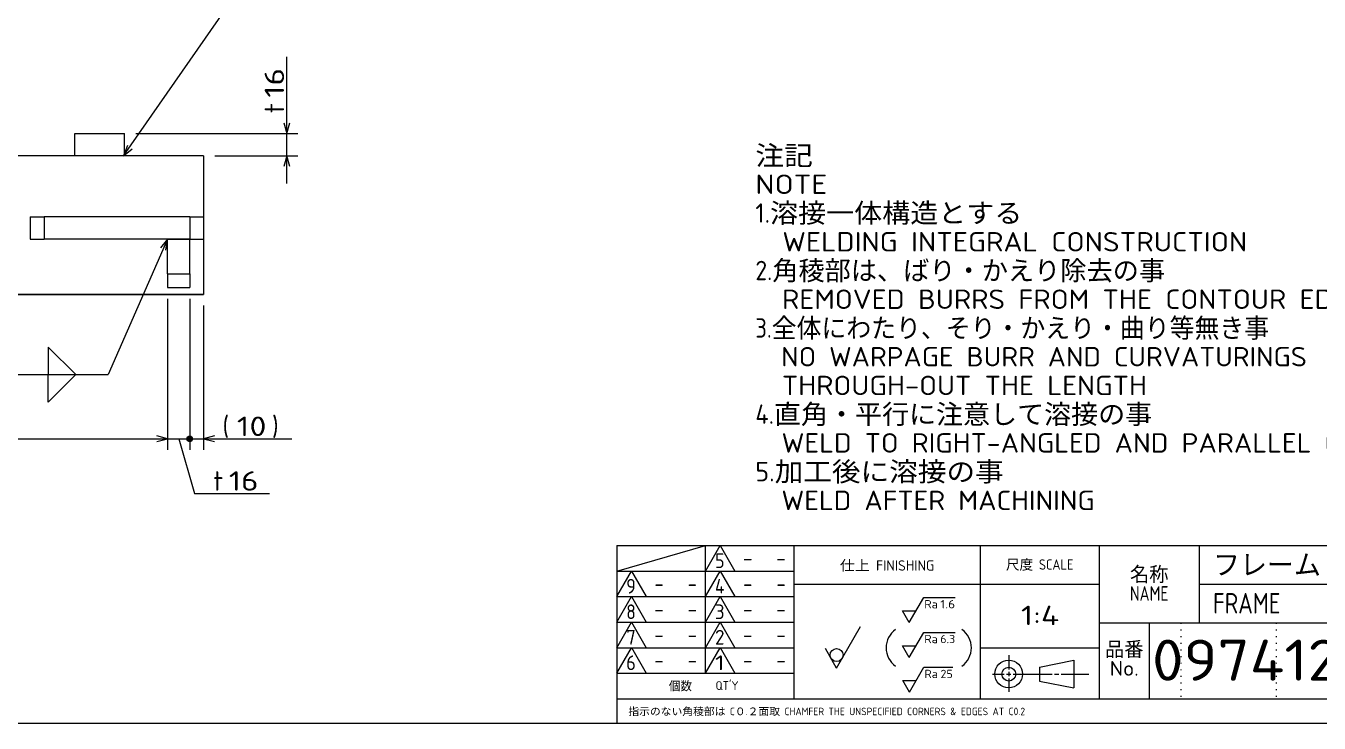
# Model space of a CAD drawing. Extents: x 0 to 1248, y -10 to 833.
# Drawn here: x 898.5 to 1131.6, y 25 to 150.7 of the extents above; entities that cross this region are included whole.
import ezdxf
from ezdxf.enums import TextEntityAlignment as Align

# ---------------------------------------------------------------- set-up
doc = ezdxf.new("R2010")
doc.units = 0
doc.linetypes.add('DOT', pattern=[3.5, 0.5, -3])
doc.layers.get('0').update_dxf_attribs({"lineweight": 13})
doc.layers.add('2', color=7, linetype='Continuous', lineweight=13)
doc.styles.get("Standard").update_dxf_attribs({"font": 'isocp.shx'})
doc.dimstyles.get("Standard").update_dxf_attribs({"dimtxt": 2.5, "dimasz": 2.5, "dimexe": 1.25, "dimexo": 0.625, "dimtad": 1, "dimcen": 2.5, "dimadec": 0, "dimazin": 0, "dimtfac": 1, "dimtmove": 0, "dimatfit": 0, "dimfxl": 1, "dimarcsym": 0})

# ---------------------------------------------------------------- blocks, each defined once
blk = doc.blocks.new('*D15')
at = {"color": 7, "lineweight": 13}
for p, q in [((945.539855, 122.248495), (945.539855, 145.091254)), ((918.289855, 131.248495), (947.539855, 131.248495)), ((932.539855, 127.248495), (947.539855, 127.248495))]:
    blk.add_line(p, q, dxfattribs=at)
for points in [[(945.022216, 133.180346), (945.539855, 131.248495), (946.057494, 133.180346)], [(946.057494, 125.316643), (945.539855, 127.248495), (945.022216, 125.316643)]]:
    blk.add_lwpolyline(points, dxfattribs=at)
for s, width, p, p2 in [('16', 0.868247, (945.039855, 137.737067), (945.039855, 143.091254)), ('t', 1.092485, (945.039855, 134.916254), (945.039855, 136.737063))]:
    blk.add_text(s, height=3.5, rotation=90, dxfattribs=dict(at, width=width)).set_placement(p, p2, align=Align.FIT)
blk = doc.blocks.new('*D70')
at = {"color": 7, "lineweight": 13}
for p, q in [((924.039855, 101.498495), (924.039855, 74.248495)), ((928.039855, 101.498495), (928.039855, 74.248495)), ((919.039855, 76.248495), (927.539855, 76.248495)), ((926.039855, 76.248495), (928.892333, 66.396567)), ((928.892333, 66.396567), (942.4364, 66.396567))]:
    blk.add_line(p, q, dxfattribs=at)
blk.add_lwpolyline([(922.108001, 75.730858), (924.039855, 76.248495), (922.108001, 76.766133)], dxfattribs=at)
at = {"color": 7, "lineweight": 13, "const_width": 0.5}
for points in [[(928.289855, 76.248495, 1), (927.789855, 76.248495)], [(927.789855, 76.248495, 1), (928.289855, 76.248495)]]:
    blk.add_lwpolyline(points, format="xyb", dxfattribs=at)
at = {"color": 7, "lineweight": 13}
blk.add_circle((928.039855, 76.248495), 0.5, dxfattribs=at)
for s, width, p, p2 in [('t', 1.09248, (932.261413, 66.896567), (934.082213, 66.896567)), ('16', 0.868247, (935.082213, 66.896567), (940.4364, 66.896567))]:
    blk.add_text(s, height=3.5, dxfattribs=dict(at, width=width)).set_placement(p, p2, align=Align.FIT)
blk = doc.blocks.new('*D71')
at = {"color": 7, "lineweight": 13}
for p, q in [((924.039855, 101.498495), (924.039855, 74.248495)), ((846.789855, 100.248495), (846.789855, 74.248495)), ((846.789855, 76.248495), (924.039855, 76.248495))]:
    blk.add_line(p, q, dxfattribs=at)
for points in [[(848.721709, 76.766133), (846.789855, 76.248495), (848.721709, 75.730858)], [(922.108001, 75.730858), (924.039855, 76.248495), (922.108001, 76.766133)]]:
    blk.add_lwpolyline(points, dxfattribs=at)
at = {"color": 7, "lineweight": 13, "width": 0.86987}
blk.add_text('309', height=3.5, dxfattribs=at).set_placement((881.35546, 76.748495), (889.47425, 76.748495), align=Align.FIT)
blk = doc.blocks.new('*D72')
at = {"color": 7, "lineweight": 13}
for p, q in [((928.039855, 101.498495), (928.039855, 74.248495)), ((930.539855, 100.248495), (930.539855, 74.248495)), ((928.539855, 76.248495), (946.455413, 76.248495))]:
    blk.add_line(p, q, dxfattribs=at)
at = {"color": 7, "lineweight": 13, "const_width": 0.5}
for points in [[(928.289855, 76.248495, 1), (927.789855, 76.248495)], [(927.789855, 76.248495, 1), (928.289855, 76.248495)]]:
    blk.add_lwpolyline(points, format="xyb", dxfattribs=at)
at = {"color": 7, "lineweight": 13}
blk.add_lwpolyline([(932.471709, 76.766133), (930.539855, 76.248495), (932.471709, 75.730858)], dxfattribs=at)
blk.add_circle((928.039855, 76.248495), 0.5, dxfattribs=at)
for s, p in [('(', (933.945159, 76.748495)), (')', (942.877379, 76.748495))]:
    blk.add_text(s, height=3.5, dxfattribs=at).set_placement(p)
at = {"color": 7, "lineweight": 13, "width": 0.868247}
blk.add_text('10', height=3.5, dxfattribs=at).set_placement((936.523192, 76.748495), (941.877379, 76.748495), align=Align.FIT)

msp = doc.modelspace()

# ---------------------------------------------------------------- linework, layer by layer
at = {"color": 7, "lineweight": 13}
for p, q in [((916.1048, 127.2485), (938.0399, 158.7485)), ((924.041, 112.2485), (913.3031, 87.8152)), ((893.5099, 87.8152), (913.3031, 87.8152)), ((1005, 52.4), (1021, 57)), ((1021, 52.4), (1023.6558, 57)), ((1021, 34), (1021, 57)), ((1023.6629, 57.0123), (1026.3258, 52.4)), ((1037, 29.4), (1037, 57)), ((1070.5, 57), (1070.5, 29.4)), ((1092, 57), (1092, 29.4)), ((1110, 57), (1110, 43.0632)), ((1005, 47.8), (1007.6558, 52.4)), ((1005, 52.4), (1037, 52.4)), ((1007.6629, 52.4123), (1010.3258, 47.8)), ((1021, 47.8), (1023.6558, 52.4)), ((1023.6629, 52.4123), (1026.3258, 47.8)), ((1037, 50.0316), (1092, 50.0316)), ((1110, 50.0316), (1164, 50.0316)), ((1005, 47.8), (1037, 47.8)), ((1005, 43.2), (1007.6558, 47.8)), ((1007.6629, 47.8123), (1010.3258, 43.2)), ((1021, 43.2), (1023.6558, 47.8)), ((1023.6629, 47.8123), (1026.3258, 43.2)), ((1057.7494, 43.1405), (1060.3474, 47.6405)), ((1060.3474, 47.6405), (1066.015, 47.6405)), ((1057.7494, 43.1405), (1056.537, 45.2405)), ((1056.537, 45.2405), (1058.9618, 45.2405)), ((1005, 43.2), (1037, 43.2)), ((1005, 38.6), (1007.6558, 43.2)), ((1007.6629, 43.2123), (1010.3258, 38.6)), ((1021, 38.6), (1023.6558, 43.2)), ((1023.6629, 43.2123), (1026.3258, 38.6)), ((1044.6414, 34.9357), (1048.9714, 42.4357)), ((1092, 43.0632), (1164, 43.0632)), ((1101, 43.0632), (1101, 29.4)), ((1057.7496, 36.859), (1060.3477, 41.359)), ((1060.3477, 41.359), (1066.0153, 41.359)), ((1005, 38.6), (1037, 38.6)), ((1005, 34), (1007.6558, 38.6)), ((1007.6629, 38.6123), (1010.3258, 34)), ((1021, 34), (1023.6558, 38.6)), ((1023.6629, 38.6123), (1026.3258, 34)), ((1044.6414, 34.9357), (1042.6206, 38.4357)), ((1057.7496, 36.859), (1056.5372, 38.959)), ((1056.5372, 38.959), (1058.962, 38.959)), ((1070.5, 38.6), (1092, 38.6)), ((1057.7739, 30.5677), (1060.3719, 35.0677)), ((1060.3719, 35.0677), (1065.5886, 35.0677)), ((1075.674, 37.2346), (1075.674, 34.6425)), ((1005, 34), (1037, 34)), ((1057.7739, 30.5677), (1056.5615, 32.6677)), ((1056.5615, 32.6677), (1058.9863, 32.6677)), ((1072.7294, 33.8425), (1074.8745, 33.8425)), ((1075.2751, 33.8425), (1076.0729, 33.8425)), ((1075.674, 34.2425), (1075.674, 33.4425)), ((1075.674, 33.0425), (1075.674, 30.6346)), ((1076.4734, 33.8425), (1083.5179, 33.8425)), ((1083.9179, 33.8425), (1084.7179, 33.8425)), ((1085.1179, 33.8425), (1090.1126, 33.8425)), ((1005, 29.4), (1164, 29.4))]:
    msp.add_line(p, q, dxfattribs=at)
at = {"color": 7, "lineweight": 25}
for p, q in [((907.2899, 131.2485), (916.2899, 131.2485)), ((907.2899, 127.2485), (907.2899, 131.2485)), ((916.2899, 127.2485), (916.2899, 131.2485)), ((930.5399, 127.2485), (846.7899, 127.2485)), ((930.5399, 127.2485), (930.5399, 102.2485)), ((930.5399, 127.2485), (930.5399, 116.2485)), ((899.2899, 116.2485), (899.2899, 112.2485)), ((899.2899, 116.2485), (901.7899, 116.2485)), ((928.0399, 116.2485), (901.7899, 116.2485)), ((901.7899, 116.2485), (901.7899, 112.2485)), ((928.0399, 116.2485), (930.5399, 116.2485)), ((928.0399, 116.2485), (928.0399, 112.2485)), ((930.5399, 116.2485), (930.5399, 112.2485)), ((899.2899, 112.2485), (901.7899, 112.2485)), ((928.0399, 112.2485), (901.7899, 112.2485)), ((924.0399, 105.9985), (924.0399, 112.2485)), ((924.0399, 112.2485), (928.0399, 112.2485)), ((928.0399, 105.9985), (928.0399, 112.2485)), ((928.0399, 112.2485), (930.5399, 112.2485)), ((930.5399, 112.2485), (930.5399, 102.2485)), ((924.0399, 105.9985), (928.0399, 105.9985)), ((924.0399, 105.9985), (924.0399, 103.4985)), ((928.0399, 105.9985), (928.0399, 103.4985)), ((924.0399, 103.4985), (928.0399, 103.4985)), ((930.5399, 102.2485), (846.7899, 102.2485)), ((846.7899, 102.2485), (930.5399, 102.2485)), ((1005, 57), (1005, 25)), ((1005, 57), (1164, 57)), ((1081.2239, 35.0925), (1087.4119, 36.3423)), ((1081.2239, 35.0925), (1081.2239, 32.5925)), ((1087.4119, 36.3423), (1087.4119, 31.3426)), ((1081.2239, 32.5925), (1087.4119, 31.3426)), ((40, 25), (1164, 25))]:
    msp.add_line(p, q, dxfattribs=at)
at = {"color": 7, "linetype": 'DOT', "lineweight": 13, "ltscale": 0.34158}
for p, q in [((1106.7273, 43.0632), (1106.7273, 29.4)), ((1123.9089, 43.0632), (1123.9089, 29.4))]:
    msp.add_line(p, q, dxfattribs=at)
at = {"color": 7, "lineweight": 13}
for points in [[(916.784, 129.1296), (916.1048, 127.2485), (917.6335, 128.538)], [(923.7377, 110.2716), (924.041, 112.2485), (922.7899, 110.6882)]]:
    msp.add_lwpolyline(points, dxfattribs=at)
for points in [[(902.5304, 87.8152), (907.5024, 87.8152), (902.5304, 92.7872)], [(902.5304, 87.8152), (907.5024, 87.8152), (902.5304, 82.8431)]]:
    msp.add_lwpolyline(points, close=True, dxfattribs=at)
msp.add_circle((1044.6414, 37.269), 1.1667, dxfattribs=at)
at = {"color": 7, "lineweight": 25}
for radius in [2.5, 1.25]:
    msp.add_circle((1075.674, 33.8425), radius, dxfattribs=at)
at = {"color": 7, "lineweight": 13}
for centre, start, end in [((1057.5737, 38.5783), 124.824489, 235.175511), ((1064.9463, 38.5783), 304.824489, 55.175511)]:
    msp.add_arc(centre, 4.0006, start, end, dxfattribs=at)

# ---------------------------------------------------------------- texts
for s, height, width, p, p2 in [('注記', 3.5, 1.883345, (1030, 125.5491), (1040.3584, 125.5491)), ('NOTE', 3.5, 1.010514, (1030, 120.3699), (1042.9683, 120.3699)), ('1.溶接一体構造とする', 3.5, 1.527937, (1030, 115.1907), (1078.13, 115.1907)), ('  WELDING INTEGRAL CONSTRUCTION', 3.5, 0.906166, (1030, 110.0116), (1118.6532, 110.0116)), ('2.角稜部は、ばり・かえり除去の事', 3.5, 1.492205, (1030, 104.8324), (1103.8641, 104.8324)), ('  REMOVED BURRS FROM THE CONTOUR EDGES', 3.5, 0.867741, (1030, 99.6532), (1142.9509, 99.6532)), ('3.全体にわたり、そり・かえり・曲り等無き事', 3.5, 1.435946, (1030, 94.474), (1122.6185, 94.474)), ('  NO WARPAGE BURR AND CURVATURINGS ', 3.5, 0.861011, (1030, 89.2948), (1131.7428, 89.2948)), ('  THROUGH-OUT THE LENGTH', 3.5, 0.871691, (1030, 84.1156), (1100.6069, 84.1156)), ('4.直角・平行に注意して溶接の事', 3.5, 1.538443, (1030, 78.9364), (1101.5376, 78.9364)), ('  WELD TO RIGHT-ANGLED AND PARALLEL CAREFULLY', 3.5, 0.881408, (1030, 73.7572), (1158.8324, 73.7572)), ('5.加工後に溶接の事', 3.5, 1.570938, (1030, 68.578), (1074.7717, 68.578)), ('  WELD AFTER MACHINING', 3.5, 0.873989, (1030, 63.3988), (1091.1792, 63.3988)), ('5', 2.645, 0.810832, (1022.7169, 52.9537), (1024.453, 52.9537)), ('仕上 FINISHING', 1.852, 0.950663, (1045.24, 52.4864), (1062.2594, 52.4864)), ('尺度 SCALE', 1.852, 0.918976, (1075.1716, 52.6614), (1087.3284, 52.6614)), ('フレーム', 3.704, 1.598221, (1112.5, 51.7211), (1131.9508, 51.7211)), ('名称', 2.645, 1.670863, (1097.5276, 50.5159), (1104.4724, 50.5159)), ('9', 2.645, 0.861539, (1006.7169, 48.3537), (1008.4531, 48.3537)), ('4', 2.645, 0.765785, (1022.7169, 48.3537), (1024.453, 48.3537)), ('NAME', 2.645, 0.680722, (1097.5276, 47.0435), (1104.4724, 47.0435)), ('Ra', 1.5, 0.95086, (1060.4493, 45.6905), (1062.8944, 45.6905)), ('1.6', 1.5, 0.795478, (1063.3445, 45.6905), (1066.015, 45.6905)), ('FRAME', 3.704, 0.703298, (1112.5, 44.7527), (1124.6567, 44.7527)), ('8', 2.645, 0.81086, (1006.7169, 43.7537), (1008.4531, 43.7537)), ('3', 2.645, 0.810832, (1022.7169, 43.7537), (1024.453, 43.7537)), ('1:4', 3.5, 0.861542, (1077.8778, 42.6658), (1084.7701, 42.6658)), ('7', 2.645, 0.81086, (1006.7169, 39.1537), (1008.4531, 39.1537)), ('2', 2.645, 0.810832, (1022.7169, 39.1537), (1024.453, 39.1537)), ('Ra', 1.5, 0.95086, (1060.4496, 39.409), (1062.8947, 39.409)), ('6.3', 1.5, 0.795478, (1063.3447, 39.409), (1066.0153, 39.409)), ('品番', 2.645, 1.670863, (1093.0276, 37.0159), (1099.9724, 37.0159)), ('0974122270', 7.4, 0.814854, (1101.5, 32.6513), (1158.0664, 32.6513)), ('6', 2.645, 0.81086, (1006.7169, 34.5537), (1008.4531, 34.5537)), ('1', 2.645, 1.253103, (1022.7169, 34.5537), (1024.453, 34.5537)), ('No.', 2.645, 0.87987, (1093.8958, 33.5435), (1099.1044, 33.5435)), ('個数', 1.587, 1.670854, (1014.4061, 30.8981), (1018.573, 30.8981)), ("QT'Y", 1.587, 0.848292, (1022.8176, 30.9799), (1026.9845, 30.9799)), ('Ra', 1.5, 0.95086, (1060.4739, 33.1177), (1062.9189, 33.1177)), ('25', 1.5, 0.83985, (1063.369, 33.1177), (1065.5886, 33.1177)), ('指示のない角稜部は C０.２面取 CHAMFER THE UNSPECIFIED CORNERS & EDGES AT C0.2', 1.35, 0.906703, (1007.1049, 26.4284), (1078.6243, 26.4284))]:
    msp.add_text(s, height=height, dxfattribs=dict(at, width=width)).set_placement(p, p2, align=Align.FIT)
at = {"layer": '2', "color": 7, "lineweight": 13, "width": 0.626574}
for p, p2 in [((1027.7638, 53.4159), (1029.5, 53.4159)), ((1033.7638, 53.4159), (1035.5, 53.4159)), ((1011.7638, 48.8159), (1013.5, 48.8159)), ((1017.7638, 48.8159), (1019.5, 48.8159)), ((1027.7638, 48.8159), (1029.5, 48.8159)), ((1033.7638, 48.8159), (1035.5, 48.8159)), ((1011.7638, 44.2159), (1013.5, 44.2159)), ((1017.7638, 44.2159), (1019.5, 44.2159)), ((1027.7638, 44.2159), (1029.5, 44.2159)), ((1033.7638, 44.2159), (1035.5, 44.2159)), ((1011.7638, 39.6159), (1013.5, 39.6159)), ((1017.7638, 39.6159), (1019.5, 39.6159)), ((1027.7638, 39.6159), (1029.5, 39.6159)), ((1033.7638, 39.6159), (1035.5, 39.6159)), ((1011.7638, 35.0159), (1013.5, 35.0159)), ((1017.7638, 35.0159), (1019.5, 35.0159)), ((1027.7638, 35.0159), (1029.5, 35.0159)), ((1033.7638, 35.0159), (1035.5, 35.0159))]:
    msp.add_text('-', height=2.645, dxfattribs=at).set_placement(p, p2, align=Align.FIT)

# ---------------------------------------------------------------- dimensions: what is measured, and where the dimension line sits
at = {"lineweight": 0}
for base, p1, p2, angle, text, picture, middle, dimtype in [((945.5399, 131.2485), (930.5399, 127.2485), (916.2899, 131.2485), 90, 't<>', '*D15', (945.5399, 139.0038), 160), ((928.0399, 76.2485), (924.0399, 103.4985), (928.0399, 103.4985), 0, 't<>', '*D70', (936.3489, 76.2485), 161), ((928.0399, 76.2485), (930.5399, 102.2485), (928.0399, 103.4985), 180, '(<>)', '*D72', (939.2003, 76.2485), 160)]:
    dim = msp.add_linear_dim(base=base, p1=p1, p2=p2, angle=angle, text=text, dimstyle='STANDARD', override={"dimlfac": 4}, dxfattribs=at)
    dim.commit()
    dim.dimension.update_dxf_attribs({"geometry": picture, "text_midpoint": middle, "dimtype": dimtype})
dim = msp.add_linear_dim(base=(924.0399, 76.2485), p1=(846.7899, 102.2485), p2=(924.0399, 103.4985), dimstyle='STANDARD', override={"dimlfac": 4}, dxfattribs=at)
dim.commit()
dim.dimension.update_dxf_attribs({"geometry": '*D71', "text_midpoint": (885.4149, 76.2485), "dimtype": 160})

doc.saveas('drawing.dxf')
